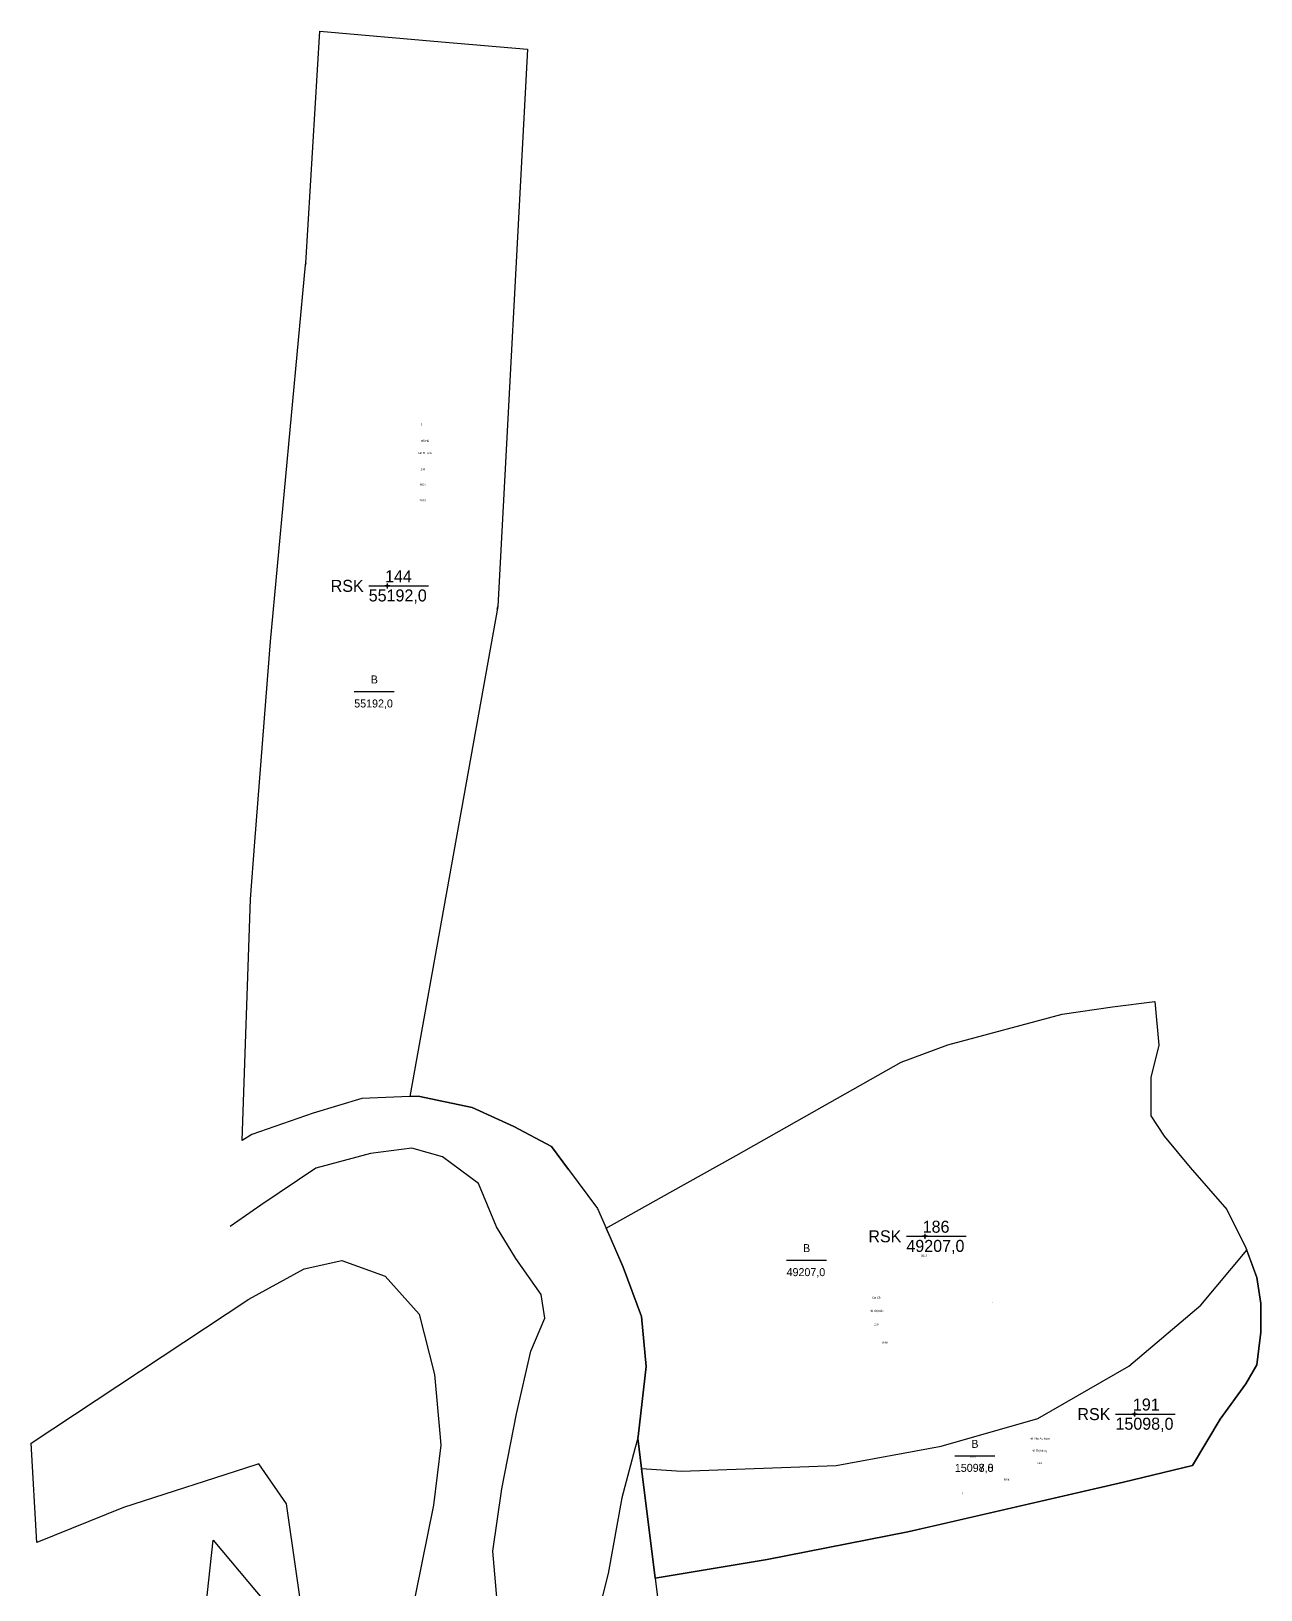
# Model space of a CAD drawing. Extents: x -2 to 554490, y -4 to 1841918.
# Drawn here: x 553120 to 553735, y 1841139 to 1841918 of the extents above; entities that cross this region are included whole.
import ezdxf

# ---------------------------------------------------------------- set-up
doc = ezdxf.new("R2010")
doc.units = 0
for name, color, linetype in [('Level 1', 7, 'Continuous'), ('Level 11', 7, 'Continuous'), ('Level 12', 7, 'Continuous'), ('Level 13', 7, 'Continuous'), ('Level 16', 7, 'Continuous'), ('Level 17', 7, 'Continuous'), ('Level 18', 7, 'Continuous'), ('Level 19', 7, 'Continuous'), ('Level 2', 7, 'Continuous'), ('Level 23', 7, 'Continuous'), ('Level 3', 7, 'Continuous'), ('Level 31', 7, 'Continuous'), ('Level 32', 7, 'Continuous'), ('Level 4', 7, 'Continuous'), ('Level 52', 7, 'Continuous'), ('Level 54', 7, 'Continuous'), ('Level 55', 7, 'Continuous')]:
    doc.layers.add(name, color=color, linetype=linetype)

msp = doc.modelspace()

# ---------------------------------------------------------------- linework, layer by layer
at = {"layer": 'Level 11'}
for p, q in [((553297.56, 1841640.6), (553296.93, 1841640.6)), ((553298.18, 1841641.23), (553297.56, 1841640.6)), ((553297.56, 1841640.6), (553298.18, 1841639.98)), ((553298.18, 1841641.85), (553298.18, 1841641.23)), ((553298.81, 1841640.6), (553298.18, 1841641.23)), ((553298.18, 1841639.98), (553298.81, 1841640.6)), ((553298.18, 1841639.98), (553298.18, 1841639.35)), ((553299.43, 1841640.6), (553298.81, 1841640.6)), ((553567.03, 1841316.63), (553567.03, 1841316.01)), ((553566.41, 1841315.38), (553565.78, 1841315.38)), ((553567.03, 1841316.01), (553566.41, 1841315.38)), ((553566.41, 1841315.38), (553567.03, 1841314.76)), ((553567.66, 1841315.38), (553567.03, 1841316.01)), ((553567.03, 1841314.76), (553567.66, 1841315.38)), ((553567.03, 1841314.76), (553567.03, 1841314.13)), ((553568.28, 1841315.38), (553567.66, 1841315.38)), ((553671.23, 1841226.48), (553670.61, 1841226.48)), ((553671.86, 1841227.1), (553671.23, 1841226.48)), ((553671.23, 1841226.48), (553671.86, 1841225.85)), ((553671.86, 1841227.73), (553671.86, 1841227.1)), ((553672.48, 1841226.48), (553671.86, 1841227.1)), ((553671.86, 1841225.85), (553672.48, 1841226.48)), ((553671.86, 1841225.85), (553671.86, 1841225.23)), ((553673.11, 1841226.48), (553672.48, 1841226.48))]:
    msp.add_line(p, q, dxfattribs=at)
for centre in [(553298.18, 1841640.6), (553567.03, 1841315.38), (553671.86, 1841226.48)]:
    msp.add_circle(centre, 0.15, dxfattribs=at)
at = {"layer": 'Level 12'}
msp.add_line((553353.17, 1841629), (553353.4, 1841630.26), dxfattribs=at)
at = {"layer": 'Level 13'}
for p, q in [((553288.91, 1841640.6), (553318.81, 1841640.6)), ((553557.77, 1841315.38), (553587.67, 1841315.38)), ((553662.3, 1841226.48), (553692.2, 1841226.48))]:
    msp.add_line(p, q, dxfattribs=at)
at = {"layer": 'Level 2'}
for p, q in [((553257.41, 1841801.93), (553264.5, 1841917.92)), ((553264.5, 1841917.92), (553325.22, 1841912.66)), ((553325.22, 1841912.66), (553368.23, 1841908.94)), ((553368.23, 1841908.94), (553353.4, 1841630.26)), ((553239.82, 1841612.76), (553257.33, 1841801.05)), ((553257.33, 1841801.05), (553257.41, 1841801.93)), ((553353.4, 1841630.26), (553309.54, 1841385.24)), ((553231.98, 1841512.63), (553239.82, 1841612.76)), ((553229.73, 1841483.96), (553231.98, 1841512.63)), ((553225.57, 1841363.29), (553229.73, 1841483.96)), ((553285.47, 1841384.26), (553261.09, 1841377.01)), ((553309.54, 1841385.24), (553285.47, 1841384.26)), ((553261.09, 1841377.01), (553230.43, 1841366.33)), ((553230.43, 1841366.33), (553225.57, 1841363.29)), ((553425.3, 1841199.26), (553432.15, 1841144.44)), ((553432.15, 1841144.44), (553445.12, 1841040.57))]:
    msp.add_line(p, q, dxfattribs=at)
for points in [[(553407.62, 1841319.47), (553439.53, 1841337.34), (553472.72, 1841355.79), (553519.43, 1841382.23), (553555.07, 1841402.52), (553578.42, 1841411.13), (553635.58, 1841426.5), (553660.77, 1841430.19), (553681.98, 1841432.78), (553684.02, 1841411.02), (553679.94, 1841394.7), (553679.94, 1841375.65), (553686.73, 1841365.45), (553699.65, 1841349.81), (553718, 1841328.73), (553727.51, 1841309.68), (553727.93, 1841308.52)], [(553309.54, 1841385.24), (553313.66, 1841385.41), (553340.64, 1841379.77), (553361.51, 1841370.32), (553380.24, 1841360.25), (553388.74, 1841348.86), (553403.36, 1841329.26), (553407.62, 1841319.47)], [(553407.62, 1841319.47), (553416.1, 1841300), (553425.22, 1841275.3), (553427.71, 1841250.26), (553423.61, 1841215.23), (553423.4, 1841214.44), (553425.3, 1841199.26)], [(553425.3, 1841199.26), (553445.26, 1841197.99), (553522.61, 1841200.76), (553575.1, 1841210.43), (553623.44, 1841224.25), (553669.03, 1841250.51), (553704.94, 1841280.91), (553727.93, 1841308.52)], [(553432.15, 1841144.44), (553488.08, 1841153.77), (553558.52, 1841167.59), (553666.26, 1841192.47), (553700.8, 1841200.73), (553714.6, 1841223.99), (553727.51, 1841241.67), (553732.95, 1841251.19), (553734.99, 1841267.51), (553734.99, 1841281.8), (553732.95, 1841294.72), (553727.93, 1841308.52)], [(553205.26, 1841109.64), (553211.17, 1841163.45), (553258.85, 1841106.57), (553268.42, 1841059.67), (553269.23, 1841045.23), (553269.43, 1841041.59)]]:
    msp.add_lwpolyline(points, dxfattribs=at)
at = {"layer": 'Level 23'}
msp.add_lwpolyline([(553257.99, 1841110.77), (553247.77, 1841181.63), (553233.88, 1841201.6), (553232.42, 1841201.13), (553166.29, 1841179.82), (553122.99, 1841162.31), (553120.11, 1841211.98), (553228.92, 1841283.91), (553256.67, 1841299.11), (553275.51, 1841303.25), (553297.16, 1841295.47), (553314.09, 1841276.47), (553321.78, 1841246.3), (553324.4, 1841216.78), (553324.91, 1841210.99), (553321.36, 1841181.03), (553300.89, 1841080.49)], dxfattribs=at)
at = {"layer": 'Level 3'}
for points in [[(553368.23, 1841908.94), (553353.4, 1841630.26), (553309.54, 1841385.24), (553285.47, 1841384.26), (553261.09, 1841377.01), (553230.43, 1841366.33), (553225.57, 1841363.29), (553229.73, 1841483.96), (553231.98, 1841512.63), (553239.82, 1841612.76), (553257.33, 1841801.05), (553257.41, 1841801.93), (553264.5, 1841917.92), (553325.22, 1841912.66)], [(553368.23, 1841908.94), (553353.4, 1841630.26), (553309.54, 1841385.24), (553285.47, 1841384.26), (553261.09, 1841377.01), (553230.43, 1841366.33), (553225.57, 1841363.29), (553229.73, 1841483.96), (553231.98, 1841512.63), (553239.82, 1841612.76), (553257.33, 1841801.05), (553257.41, 1841801.93), (553264.5, 1841917.92), (553325.22, 1841912.66)], [(553734.99, 1841281.8), (553734.99, 1841267.51), (553732.95, 1841251.19), (553727.51, 1841241.67), (553714.6, 1841223.99), (553700.8, 1841200.73), (553666.26, 1841192.47), (553568.85, 1841169.98), (553558.52, 1841167.59), (553488.08, 1841153.77), (553432.15, 1841144.44), (553425.3, 1841199.26), (553423.4, 1841214.44), (553423.61, 1841215.23), (553427.71, 1841250.26), (553425.22, 1841275.3), (553416.1, 1841300), (553409.75, 1841314.59), (553407.62, 1841319.47), (553439.53, 1841337.34), (553472.72, 1841355.79), (553519.43, 1841382.23), (553555.07, 1841402.52), (553578.42, 1841411.13), (553635.58, 1841426.5), (553660.77, 1841430.19), (553681.98, 1841432.78), (553684.02, 1841411.02), (553679.94, 1841394.7), (553679.94, 1841375.65), (553686.73, 1841365.45), (553699.65, 1841349.81), (553718, 1841328.73), (553727.5, 1841309.69), (553727.51, 1841309.68), (553732.95, 1841294.72)], [(553734.99, 1841281.8), (553734.99, 1841267.51), (553732.95, 1841251.19), (553727.51, 1841241.67), (553714.6, 1841223.99), (553700.8, 1841200.73), (553666.26, 1841192.47), (553568.85, 1841169.98), (553558.52, 1841167.59), (553488.08, 1841153.77), (553432.15, 1841144.44), (553425.3, 1841199.26), (553423.4, 1841214.44), (553423.61, 1841215.23), (553427.71, 1841250.26), (553425.22, 1841275.3), (553416.1, 1841300), (553409.75, 1841314.59), (553407.62, 1841319.47), (553439.53, 1841337.34), (553472.72, 1841355.79), (553519.43, 1841382.23), (553555.07, 1841402.52), (553578.42, 1841411.13), (553635.58, 1841426.5), (553660.77, 1841430.19), (553681.98, 1841432.78), (553684.02, 1841411.02), (553679.94, 1841394.7), (553679.94, 1841375.65), (553686.73, 1841365.45), (553699.65, 1841349.81), (553718, 1841328.73), (553727.5, 1841309.69), (553727.51, 1841309.68), (553732.95, 1841294.72)], [(553734.99, 1841281.8), (553734.99, 1841267.51), (553732.95, 1841251.19), (553727.51, 1841241.67), (553714.6, 1841223.99), (553700.8, 1841200.73), (553666.26, 1841192.47), (553568.85, 1841169.98), (553558.52, 1841167.59), (553488.08, 1841153.77), (553432.15, 1841144.44), (553425.3, 1841199.26), (553423.4, 1841214.44), (553423.61, 1841215.23), (553427.71, 1841250.26), (553425.22, 1841275.3), (553416.1, 1841300), (553409.75, 1841314.59), (553407.62, 1841319.47), (553439.53, 1841337.34), (553472.72, 1841355.79), (553519.43, 1841382.23), (553555.07, 1841402.52), (553578.42, 1841411.13), (553635.58, 1841426.5), (553660.77, 1841430.19), (553681.98, 1841432.78), (553684.02, 1841411.02), (553679.94, 1841394.7), (553679.94, 1841375.65), (553686.73, 1841365.45), (553699.65, 1841349.81), (553718, 1841328.73), (553727.5, 1841309.69), (553727.51, 1841309.68), (553732.95, 1841294.72)], [(553734.99, 1841281.8), (553734.99, 1841267.51), (553732.95, 1841251.19), (553727.51, 1841241.67), (553714.6, 1841223.99), (553700.8, 1841200.73), (553666.26, 1841192.47), (553568.85, 1841169.98), (553558.52, 1841167.59), (553488.08, 1841153.77), (553432.15, 1841144.44), (553425.3, 1841199.26), (553423.4, 1841214.44), (553423.61, 1841215.23), (553427.71, 1841250.26), (553425.22, 1841275.3), (553416.1, 1841300), (553409.75, 1841314.59), (553407.62, 1841319.47), (553439.53, 1841337.34), (553472.72, 1841355.79), (553519.43, 1841382.23), (553555.07, 1841402.52), (553578.42, 1841411.13), (553635.58, 1841426.5), (553660.77, 1841430.19), (553681.98, 1841432.78), (553684.02, 1841411.02), (553679.94, 1841394.7), (553679.94, 1841375.65), (553686.73, 1841365.45), (553699.65, 1841349.81), (553718, 1841328.73), (553727.5, 1841309.69), (553727.51, 1841309.68), (553732.95, 1841294.72)], [(553734.99, 1841281.8), (553734.99, 1841267.51), (553732.95, 1841251.19), (553727.51, 1841241.67), (553714.6, 1841223.99), (553700.8, 1841200.73), (553666.26, 1841192.47), (553568.85, 1841169.98), (553558.52, 1841167.59), (553488.08, 1841153.77), (553432.15, 1841144.44), (553425.3, 1841199.26), (553423.4, 1841214.44), (553423.61, 1841215.23), (553427.71, 1841250.26), (553425.22, 1841275.3), (553416.1, 1841300), (553409.75, 1841314.59), (553407.62, 1841319.47), (553439.53, 1841337.34), (553472.72, 1841355.79), (553519.43, 1841382.23), (553555.07, 1841402.52), (553578.42, 1841411.13), (553635.58, 1841426.5), (553660.77, 1841430.19), (553681.98, 1841432.78), (553684.02, 1841411.02), (553679.94, 1841394.7), (553679.94, 1841375.65), (553686.73, 1841365.45), (553699.65, 1841349.81), (553718, 1841328.73), (553727.5, 1841309.69), (553727.51, 1841309.68), (553732.95, 1841294.72)]]:
    msp.add_lwpolyline(points, close=True, dxfattribs=at)
at = {"layer": 'Level 31'}
for p, q in [((553313.66, 1841385.41), (553309.54, 1841385.24)), ((553340.64, 1841379.77), (553313.66, 1841385.41)), ((553361.51, 1841370.32), (553340.64, 1841379.77)), ((553380.24, 1841360.25), (553361.51, 1841370.32)), ((553388.74, 1841348.86), (553380.24, 1841360.25)), ((553388.74, 1841348.86), (553403.36, 1841329.26)), ((553403.36, 1841329.26), (553407.62, 1841319.47)), ((553423.4, 1841214.44), (553421.99, 1841209.11))]:
    msp.add_line(p, q, dxfattribs=at)
for points in [[(553341.6, 1840883.46), (553336.42, 1840899.12), (553332.16, 1840930.75), (553329.12, 1840961.86), (553334.5, 1841009.04), (553345.33, 1841045.72), (553353.79, 1841089.72), (553354.08, 1841121.46), (553350.97, 1841158.04), (553355.38, 1841189.06), (553362.72, 1841226.66), (553369.97, 1841258), (553377.03, 1841274.43), (553375.21, 1841286.24), (553362.4, 1841304.27), (553352.82, 1841320.17), (553343.78, 1841341.75), (553325.86, 1841355.18), (553310.51, 1841359.49), (553289.8, 1841356.82), (553262.44, 1841349.37), (553234.98, 1841330.94), (553219.62, 1841320.23)], [(553421.99, 1841209.11), (553415.5, 1841184.59), (553408.71, 1841146.78), (553396.14, 1841097.38), (553393.5, 1841066.82), (553387.29, 1841039.12), (553386.05, 1841001.8), (553386.87, 1840956.48), (553392.15, 1840912.04), (553404.29, 1840848.01), (553411.34, 1840816.03), (553418.93, 1840792.08), (553425.44, 1840767.35), (553423.21, 1840743.75), (553427.8, 1840719.85), (553437.17, 1840694), (553442.51, 1840679.85)]]:
    msp.add_lwpolyline(points, dxfattribs=at)
at = {"layer": 'Level 4'}
msp.add_lwpolyline([(553734.99, 1841281.8), (553734.99, 1841267.51), (553732.95, 1841251.19), (553727.51, 1841241.67), (553714.6, 1841223.99), (553700.8, 1841200.73), (553666.26, 1841192.47), (553568.85, 1841169.98), (553558.52, 1841167.59), (553488.08, 1841153.77), (553432.15, 1841144.44), (553425.3, 1841199.26), (553423.4, 1841214.44), (553423.61, 1841215.23), (553427.71, 1841250.26), (553425.22, 1841275.3), (553416.1, 1841300), (553409.75, 1841314.59), (553407.62, 1841319.47), (553439.53, 1841337.34), (553472.72, 1841355.79), (553519.43, 1841382.23), (553555.07, 1841402.52), (553578.42, 1841411.13), (553635.58, 1841426.5), (553660.77, 1841430.19), (553681.98, 1841432.78), (553684.02, 1841411.02), (553679.94, 1841394.7), (553679.94, 1841375.65), (553686.73, 1841365.45), (553699.65, 1841349.81), (553718, 1841328.73), (553727.5, 1841309.69), (553727.51, 1841309.68), (553732.95, 1841294.72)], close=True, dxfattribs=at)
at = {"layer": 'Level 52'}
for points in [[(553368.23, 1841908.94), (553353.4, 1841630.26), (553309.54, 1841385.24), (553285.47, 1841384.26), (553261.09, 1841377.01), (553230.43, 1841366.33), (553225.57, 1841363.29), (553229.73, 1841483.96), (553231.98, 1841512.63), (553239.82, 1841612.76), (553257.33, 1841801.05), (553257.41, 1841801.93), (553264.5, 1841917.92), (553325.22, 1841912.66), (553368.23, 1841908.94)], [(553734.99, 1841281.8), (553734.99, 1841267.51), (553732.95, 1841251.19), (553727.51, 1841241.67), (553714.6, 1841223.99), (553700.8, 1841200.73), (553666.26, 1841192.47), (553568.85, 1841169.98), (553558.52, 1841167.59), (553488.08, 1841153.77), (553432.15, 1841144.44), (553425.3, 1841199.26), (553423.4, 1841214.44), (553423.61, 1841215.23), (553427.71, 1841250.26), (553425.22, 1841275.3), (553416.1, 1841300), (553409.75, 1841314.59), (553407.62, 1841319.47), (553439.53, 1841337.34), (553472.72, 1841355.79), (553519.43, 1841382.23), (553555.07, 1841402.52), (553578.42, 1841411.13), (553635.58, 1841426.5), (553660.77, 1841430.19), (553681.98, 1841432.78), (553684.02, 1841411.02), (553679.94, 1841394.7), (553679.94, 1841375.65), (553686.73, 1841365.45), (553699.65, 1841349.81), (553718, 1841328.73), (553727.5, 1841309.69), (553727.51, 1841309.68), (553732.95, 1841294.72), (553734.99, 1841281.8)]]:
    msp.add_lwpolyline(points, dxfattribs=at)
at = {"layer": 'Level 55'}
for p, q in [((553281.65, 1841587.79), (553301.58, 1841587.79)), ((553497.83, 1841303.48), (553517.77, 1841303.48)), ((553581.98, 1841205.62), (553601.93, 1841205.62)), ((553581.98, 1841205.62), (553601.93, 1841205.62)), ((553581.98, 1841205.62), (553601.93, 1841205.62)), ((553581.99, 1841205.62), (553601.92, 1841205.62)), ((553581.99, 1841205.62), (553601.92, 1841205.62))]:
    msp.add_line(p, q, dxfattribs=at)

# ---------------------------------------------------------------- texts
at = {"layer": 'Level 1'}
for p in [(553256.86, 1841800.55), (553256.94, 1841801.43)]:
    msp.add_text('D', height=1, dxfattribs=at).set_placement(p)
at = {"layer": 'Level 13'}
for s, p in [('144', (553297.07, 1841642.4)), ('186', (553565.91, 1841317.18)), ('191', (553671.03, 1841228.28))]:
    msp.add_text(s, height=6, dxfattribs=at).set_placement(p)
at = {"layer": 'Level 16'}
for p in [(553314.63, 1841690.68), (553545.74, 1841261.63), (553606.5, 1841193.16)]:
    msp.add_text('RSK', height=1, dxfattribs=at).set_placement(p)
at = {"layer": 'Level 17'}
for s, p in [('144', (553314.83, 1841698.42)), ('186', (553541.5, 1841270.92)), ('191', (553623.17, 1841201.53))]:
    msp.add_text(s, height=1, dxfattribs=at).set_placement(p)
at = {"layer": 'Level 18'}
for s, p in [('Hồ Hồi', (553315.14, 1841712.59)), ('Da Cô', (553540.82, 1841284.24)), ('Hồ Thị Đốc', (553539.37, 1841277.58)), ('Hồ Văn Xa Rừm', (553619.37, 1841213.79))]:
    msp.add_text(s, height=1, dxfattribs=at).set_placement(p)
at = {"layer": 'Level 19'}
for p in [(553314.86, 1841720.9), (553600.65, 1841281.48), (553585.41, 1841186.34)]:
    msp.add_text('1', height=1, dxfattribs=at).set_placement(p)
at = {"layer": 'Level 2'}
for p in [(553269.88, 1841637.6), (553538.74, 1841312.38), (553643.28, 1841223.48)]:
    msp.add_text('RSK', height=6, dxfattribs=at).set_placement(p)
at = {"layer": 'Level 3'}
for s, p in [('B', (553289.9, 1841591.79)), ('55192,0', (553281.65, 1841579.79)), ('B', (553506.08, 1841307.48)), ('49207,0', (553497.84, 1841295.48)), ('B', (553590.24, 1841209.62)), ('B', (553590.24, 1841209.62)), ('B', (553590.24, 1841209.62)), ('B', (553590.24, 1841209.62)), ('B', (553590.24, 1841209.62)), ('15097,8', (553581.98, 1841197.62)), ('15097,8', (553581.98, 1841197.62)), ('15097,8', (553581.98, 1841197.62)), ('15098,0', (553581.99, 1841197.62)), ('15098,0', (553581.99, 1841197.62))]:
    msp.add_text(s, height=4, dxfattribs=at).set_placement(p)
at = {"layer": 'Level 32'}
for s, p in [('Hồ Thị Móc', (553313.78, 1841706.46)), ('Hồ Thị Neng', (553620.39, 1841207.66))]:
    msp.add_text(s, height=1, dxfattribs=at).set_placement(p)
at = {"layer": 'Level 4'}
for s, p in [('55192,0', (553288.91, 1841632.8)), ('49207,0', (553557.77, 1841307.58)), ('15098,0', (553662.31, 1841218.68))]:
    msp.add_text(s, height=6, dxfattribs=at).set_placement(p)
at = {"layer": 'Level 54'}
for p in [(553314.36, 1841682.78), (553565.12, 1841305.19), (553589.54, 1841204.89)]:
    msp.add_text('2013', height=1, dxfattribs=at).set_placement(p)

doc.saveas('drawing.dxf')
